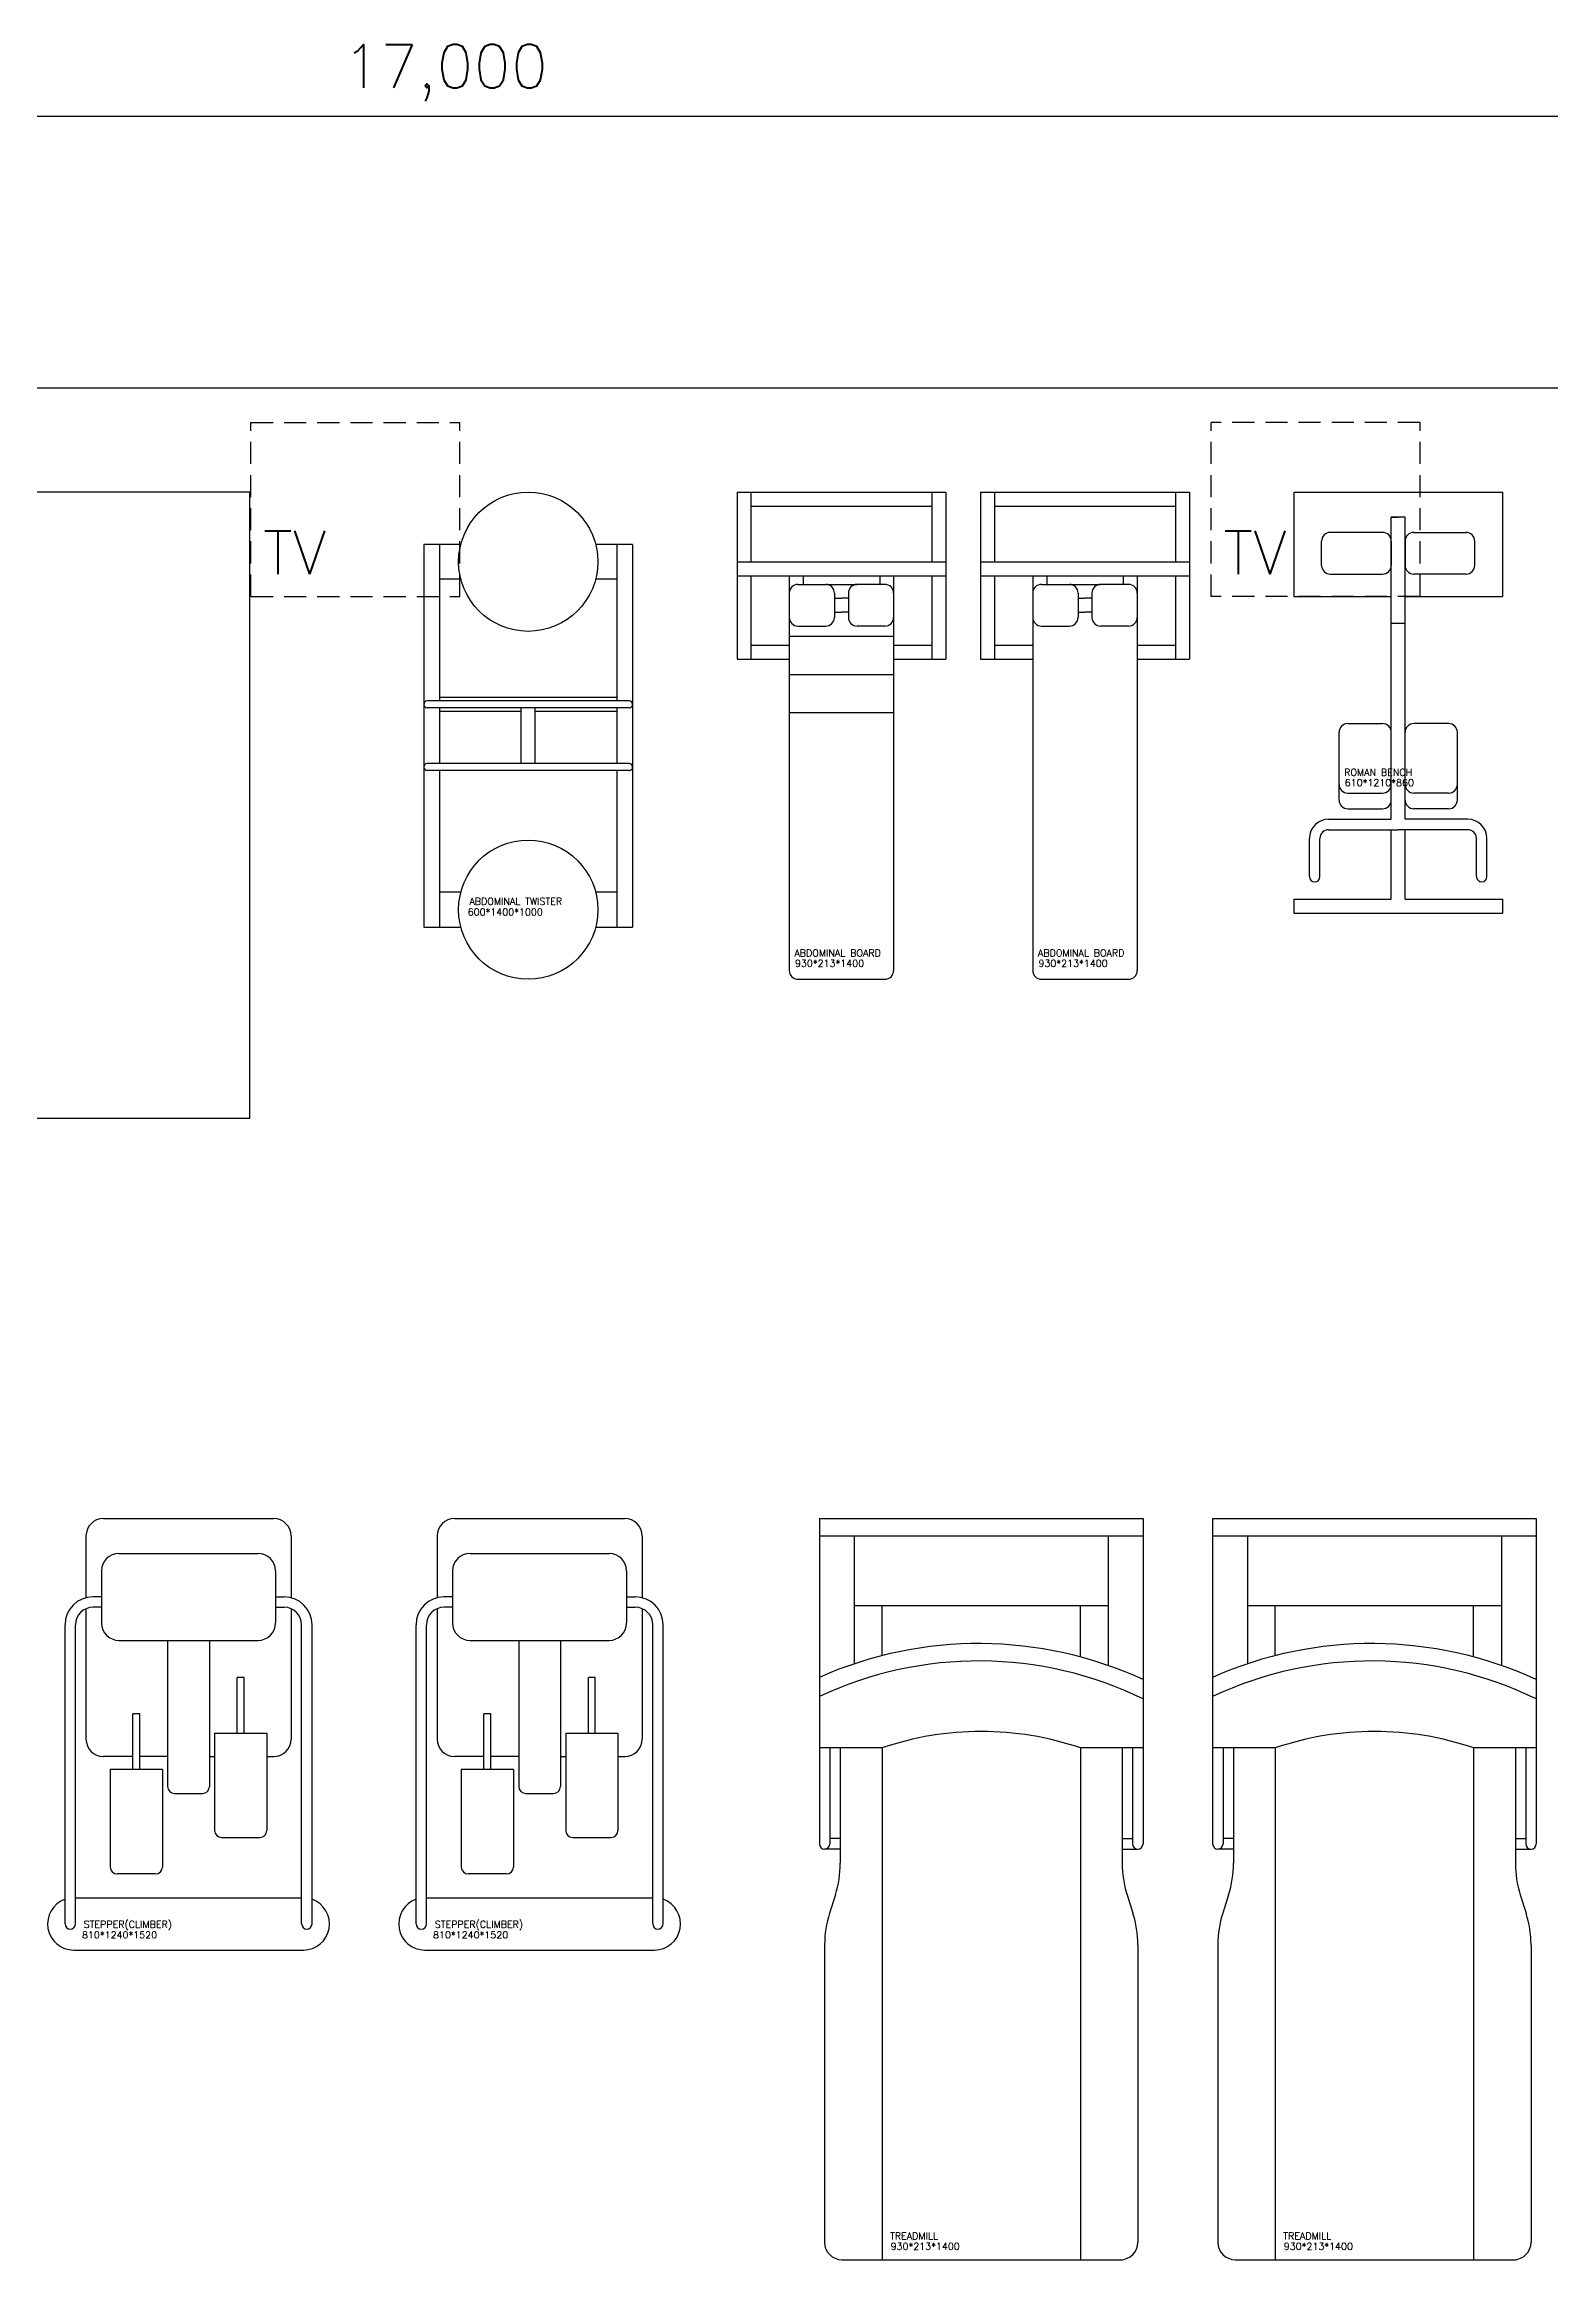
# Model space of a CAD drawing. Extents: x 0 to 37052, y -446 to 27700.
# Drawn here: x 25344 to 29673, y 5024 to 11391 of the extents above; entities that cross this region are included whole.
import ezdxf

# ---------------------------------------------------------------- set-up
doc = ezdxf.new("R2010")
doc.units = 0
doc.header["$LTSCALE"] = 20
doc.header["$MEASUREMENT"] = 0
doc.linetypes.add('HIDDEN2', pattern=[4.7625, 3.175, -1.5875])
doc.layers.get('0').update_dxf_attribs({"linetype": 'CONTINUOUS'})
doc.layers.get('DEFPOINTS').update_dxf_attribs({"linetype": 'CONTINUOUS'})
for name, color, linetype in [('1HIDDEN2', 1, 'HIDDEN2'), ('2CONTINUOUS', 2, 'CONTINUOUS'), ('3CONTINUOUS', 3, 'CONTINUOUS'), ('3TEXT', 3, 'CONTINUOUS'), ('4ele', 4, 'CONTINUOUS')]:
    doc.layers.add(name, color=color, linetype=linetype)
doc.styles.add('K_GEN', font='romans.shx', dxfattribs={"bigfont": 'whgtxt.shx'})
doc.styles.add('WHG', font='romans', dxfattribs={"bigfont": 'whgtxt'})
doc.dimstyles.new('STANDARD_WS', dxfattribs={"dimtxt": 2.5, "dimasz": 2.5, "dimexe": 1.25, "dimexo": 0.625, "dimtad": 1, "dimdec": 4, "dimdsep": 46, "dimtxsty": 'Standard', "dimcen": 2.5, "dimadec": 0, "dimazin": 0, "dimtfac": 1, "dimtdec": 4, "dimtmove": 0, "dimatfit": 3, "dimfxl": 0, "dimtolj": 1, "dimtzin": 0, "dimarcsym": 0})

# ---------------------------------------------------------------- blocks, each defined once
blk = doc.blocks.new('_CIDOTB')
at = {"color": 0, "linetype": 'ByBlock'}
blk.add_line((2, 0), (-1, 0), dxfattribs=at)
blk.add_circle((0, 0), 0.5, dxfattribs=at)
blk = doc.blocks.new('*D4')
at = {"layer": '4ele', "lineweight": -2}
for p, q in [((17997.5, 10808.4), (17997.5, 11234.4)), ((34997.5, 10808.4), (34997.5, 11234.4)), ((18047.5, 11184.4), (34947.5, 11184.4))]:
    blk.add_line(p, q, dxfattribs=at)
at = {"layer": 'DEFPOINTS', "color": 0}
for p in [(34997.5, 11184.4), (17997.5, 10758.4), (34997.5, 10758.4)]:
    blk.add_point(p, dxfattribs=at)
at = {"layer": '4ele', "lineweight": -2, "xscale": 50, "yscale": 50, "zscale": 50, "rotation": 180}
blk.add_blockref('_CIDOTB', (17997.5, 11184.4), dxfattribs=at)
at = {"layer": '4ele', "lineweight": -2, "xscale": 50, "yscale": 50, "zscale": 50}
blk.add_blockref('_CIDOTB', (34997.5, 11184.4), dxfattribs=at)
at = {"layer": '4ele', "insert": (26497.5, 11308.8), "char_height": 125, "attachment_point": 5, "style": 'K_GEN'}
blk.add_mtext('\\A1;17,000', dxfattribs=at)
blk = doc.blocks.new('DIMDOT')
blk.add_line((-2, 0), (2, 0))
blk.add_circle((0, 0), 0.5)

msp = doc.modelspace()

# ---------------------------------------------------------------- linework, layer by layer
at = {"layer": '1HIDDEN2'}
for p, q in [((25938.35, 9803.6), (25938.35, 10303.6)), ((25938.35, 10303.6), (26538.35, 10303.6)), ((26538.35, 9803.6), (26538.35, 10303.6)), ((28697.92, 9803.6), (28697.92, 10303.6)), ((29297.92, 10303.6), (28697.92, 10303.6)), ((29297.92, 9803.6), (29297.92, 10303.6)), ((25938.35, 9803.6), (26538.35, 9803.6)), ((29297.92, 9803.6), (28697.92, 9803.6))]:
    msp.add_line(p, q, dxfattribs=at)
at = {"layer": '2CONTINUOUS', "color": 6}
for p, q in [((25935, 10103.6), (24735, 10103.6)), ((25935, 8303.6), (25935, 10103.6)), ((27335, 10103.6), (27335, 9623.6)), ((27335, 10103.6), (27935, 10103.6)), ((27375, 10103.6), (27375, 9903.6)), ((27375, 10063.6), (27895, 10063.6)), ((27895, 10103.6), (27895, 9903.6)), ((27935, 10103.6), (27935, 9623.6)), ((28035, 10103.6), (28635, 10103.6)), ((28035, 10103.6), (28035, 9623.6)), ((28075, 10103.6), (28075, 9903.6)), ((28075, 10063.6), (28595, 10063.6)), ((28595, 10103.6), (28595, 9903.6)), ((28635, 10103.6), (28635, 9623.6)), ((28935, 10103.6), (28935, 9803.6)), ((28935, 10103.6), (29535, 10103.6)), ((29535, 10103.6), (29535, 9803.6)), ((29255, 10032.03), (29215, 10032.03)), ((29215, 10032.03), (29235, 10032.03)), ((29215, 9163.6), (29215, 10032.03)), ((29255, 9163.6), (29255, 10032.03)), ((26435, 9953.6), (26435, 8853.6)), ((26541.35, 9953.6), (26435, 9953.6)), ((26480, 9953.6), (26480, 9503.6)), ((27035, 9953.6), (26928.65, 9953.6)), ((26990, 9953.6), (26990, 9503.6)), ((27035, 9953.6), (27035, 8853.6)), ((29015, 9892.99), (29015, 9962.99)), ((29190, 9987.99), (29040, 9987.99)), ((29215, 9962.99), (29215, 9892.99)), ((29255, 9962.99), (29255, 9892.99)), ((29280, 9987.99), (29430, 9987.99)), ((29455, 9892.99), (29455, 9962.99)), ((27335, 9903.6), (27935, 9903.6)), ((28035, 9903.6), (28635, 9903.6)), ((26541.35, 9853.6), (26480, 9853.6)), ((26990, 9853.6), (26928.65, 9853.6)), ((27335, 9863.6), (27935, 9863.6)), ((27375, 9863.6), (27375, 9623.6)), ((27485, 9863.6), (27485, 8728.6)), ((27510, 9838.6), (27590, 9838.6)), ((27525, 9863.6), (27525, 9838.6)), ((27590, 9838.6), (27680, 9838.6)), ((27615, 9813.6), (27615, 9743.6)), ((27655, 9813.6), (27655, 9743.6)), ((27760, 9838.6), (27680, 9838.6)), ((27745, 9863.6), (27745, 9838.6)), ((27785, 9863.6), (27785, 8728.6)), ((27895, 9863.6), (27895, 9623.6)), ((28035, 9863.6), (28635, 9863.6)), ((28075, 9863.6), (28075, 9623.6)), ((28185, 9863.6), (28185, 8728.6)), ((28210, 9838.6), (28290, 9838.6)), ((28225, 9863.6), (28225, 9838.6)), ((28290, 9838.6), (28380, 9838.6)), ((28315, 9813.6), (28315, 9743.6)), ((28355, 9813.6), (28355, 9743.6)), ((28460, 9838.6), (28380, 9838.6)), ((28445, 9863.6), (28445, 9838.6)), ((28485, 9863.6), (28485, 8728.6)), ((28595, 9863.6), (28595, 9623.6)), ((29040, 9867.99), (29190, 9867.99)), ((29430, 9867.99), (29280, 9867.99)), ((27615, 9798.6), (27635, 9798.6)), ((27615, 9758.6), (27635, 9758.6)), ((27655, 9798.6), (27635, 9798.6)), ((27655, 9758.6), (27635, 9758.6)), ((28315, 9798.6), (28335, 9798.6)), ((28315, 9758.6), (28335, 9758.6)), ((28355, 9798.6), (28335, 9798.6)), ((28355, 9758.6), (28335, 9758.6)), ((28935, 9803.6), (29215, 9803.6)), ((29255, 9803.6), (29535, 9803.6)), ((27785, 9688.92), (27485, 9688.92)), ((27510, 9718.6), (27590, 9718.6)), ((27760, 9718.6), (27680, 9718.6)), ((28210, 9718.6), (28290, 9718.6)), ((28460, 9718.6), (28380, 9718.6)), ((29215, 9727.19), (29255, 9727.19)), ((27335, 9623.6), (27485, 9623.6)), ((27375, 9663.6), (27485, 9663.6)), ((27785, 9663.6), (27895, 9663.6)), ((27785, 9623.6), (27935, 9623.6)), ((28035, 9623.6), (28185, 9623.6)), ((28075, 9663.6), (28185, 9663.6)), ((28485, 9663.6), (28595, 9663.6)), ((28485, 9623.6), (28635, 9623.6)), ((27785, 9578.92), (27485, 9578.92)), ((27025, 9503.6), (26445, 9503.6)), ((26990, 9513.6), (26480, 9513.6)), ((27025, 9483.6), (26445, 9483.6)), ((26480, 9483.6), (26480, 9323.6)), ((26715, 9473.6), (26480, 9473.6)), ((26715, 9323.6), (26715, 9483.6)), ((26755, 9323.6), (26755, 9483.6)), ((26990, 9473.6), (26755, 9473.6)), ((26990, 9483.6), (26990, 9323.6)), ((27785, 9468.92), (27485, 9468.92)), ((29090, 9438.6), (29190, 9438.6)), ((29380, 9438.6), (29280, 9438.6)), ((29065, 9218.6), (29065, 9413.6)), ((29405, 9218.6), (29405, 9413.6)), ((27025, 9323.6), (26445, 9323.6)), ((27025, 9303.6), (26445, 9303.6)), ((26480, 9303.6), (26480, 8853.6)), ((26990, 9303.6), (26990, 8853.6)), ((29090, 9238.6), (29190, 9238.6)), ((29380, 9238.6), (29280, 9238.6)), ((29090, 9193.6), (29190, 9193.6)), ((29380, 9193.6), (29280, 9193.6)), ((28980, 8998.6), (28980, 9108.6)), ((29010, 8998.6), (29010, 9108.6)), ((29035, 9163.6), (29215, 9163.6)), ((29035, 9133.6), (29235, 9133.6)), ((29215, 8933.6), (29215, 9133.6)), ((29435, 9133.6), (29235, 9133.6)), ((29435, 9163.6), (29255, 9163.6)), ((29255, 8933.6), (29255, 9133.6)), ((29460, 8998.6), (29460, 9108.6)), ((29490, 8998.6), (29490, 9108.6)), ((26541.35, 8953.6), (26480, 8953.6)), ((26990, 8953.6), (26928.65, 8953.6)), ((28935, 8933.6), (29215, 8933.6)), ((28935, 8933.6), (28935, 8893.6)), ((29255, 8933.6), (29535, 8933.6)), ((29535, 8933.6), (29535, 8893.6)), ((26435, 8853.6), (26541.35, 8853.6)), ((26928.65, 8853.6), (27035, 8853.6)), ((28935, 8893.6), (29535, 8893.6)), ((27510, 8703.6), (27760, 8703.6)), ((28210, 8703.6), (28460, 8703.6)), ((25935, 8303.6), (24735, 8303.6)), ((25514.21, 7153.6), (26003.57, 7153.6)), ((26523.13, 7153.6), (27012.49, 7153.6)), ((27571.73, 7153.6), (28501.73, 7153.6)), ((27571.73, 7153.6), (27571.73, 6218.73)), ((28501.73, 7153.6), (28501.73, 6218.73)), ((28701.73, 7153.6), (29631.73, 7153.6)), ((28701.73, 7153.6), (28701.73, 6218.73)), ((29631.73, 7153.6), (29631.73, 6218.73)), ((25464.21, 7103.6), (25464.21, 6926.14)), ((26053.57, 7103.6), (26053.57, 6926.14)), ((26473.13, 7103.6), (26473.13, 6926.14)), ((27062.49, 7103.6), (27062.49, 6926.14)), ((27571.73, 7103.6), (28501.73, 7103.6)), ((27671.73, 7103.6), (27671.73, 6736.11)), ((28401.73, 7103.6), (28401.73, 6731.22)), ((28701.73, 7103.6), (29631.73, 7103.6)), ((28801.73, 7103.6), (28801.73, 6736.11)), ((29531.73, 7103.6), (29531.73, 6731.22)), ((25558.89, 7053.6), (25958.89, 7053.6)), ((26567.81, 7053.6), (26967.81, 7053.6)), ((25508.89, 7003.6), (25508.89, 6853.6)), ((26008.89, 7003.6), (26008.89, 6853.6)), ((26517.81, 7003.6), (26517.81, 6853.6)), ((27017.81, 7003.6), (27017.81, 6853.6)), ((25464.21, 6894.56), (25464.21, 6519.66)), ((25508.89, 6928.6), (25483.89, 6928.6)), ((25508.89, 6898.6), (25483.89, 6898.6)), ((26008.89, 6928.6), (26033.89, 6928.6)), ((26008.89, 6898.6), (26033.89, 6898.6)), ((26053.57, 6894.56), (26053.57, 6519.66)), ((26473.13, 6894.56), (26473.13, 6519.66)), ((26517.81, 6928.6), (26492.81, 6928.6)), ((26517.81, 6898.6), (26492.81, 6898.6)), ((27017.81, 6928.6), (27042.81, 6928.6)), ((27017.81, 6898.6), (27042.81, 6898.6)), ((27062.49, 6894.56), (27062.49, 6519.66)), ((27671.73, 6903.6), (28401.73, 6903.6)), ((27751.73, 6759.62), (27751.73, 6903.6)), ((28321.73, 6755.88), (28321.73, 6903.6)), ((28801.73, 6903.6), (29531.73, 6903.6)), ((28881.73, 6759.62), (28881.73, 6903.6)), ((29451.73, 6755.88), (29451.73, 6903.6)), ((25403.89, 5988.6), (25403.89, 6848.6)), ((25433.89, 5988.6), (25433.89, 6848.6)), ((26083.89, 5988.6), (26083.89, 6848.6)), ((26113.89, 5988.6), (26113.89, 6848.6)), ((26412.81, 5988.6), (26412.81, 6848.6)), ((26442.81, 5988.6), (26442.81, 6848.6)), ((27092.81, 5988.6), (27092.81, 6848.6)), ((27122.81, 5988.6), (27122.81, 6848.6)), ((25558.89, 6803.6), (25958.89, 6803.6)), ((25698.89, 6803.6), (25698.89, 6383.6)), ((25818.89, 6803.6), (25818.89, 6383.6)), ((26567.81, 6803.6), (26967.81, 6803.6)), ((26707.81, 6803.6), (26707.81, 6383.6)), ((26827.81, 6803.6), (26827.81, 6383.6)), ((25898.89, 6537.03), (25898.89, 6697.34)), ((25918.89, 6697.34), (25898.89, 6697.34)), ((25918.89, 6537.03), (25918.89, 6697.34)), ((26907.81, 6537.03), (26907.81, 6697.34)), ((26927.81, 6697.34), (26907.81, 6697.34)), ((26927.81, 6537.03), (26927.81, 6697.34)), ((25598.89, 6432.15), (25598.89, 6592.47)), ((25618.89, 6592.47), (25598.89, 6592.47)), ((25618.89, 6432.15), (25618.89, 6592.47)), ((26607.81, 6432.15), (26607.81, 6592.47)), ((26627.81, 6592.47), (26607.81, 6592.47)), ((26627.81, 6432.15), (26627.81, 6592.47)), ((25833.89, 6537.03), (25833.89, 6257.03)), ((25833.89, 6537.03), (25983.89, 6537.03)), ((25983.89, 6537.03), (25983.89, 6257.03)), ((26842.81, 6537.03), (26992.81, 6537.03)), ((26842.81, 6537.03), (26842.81, 6257.03)), ((26992.81, 6537.03), (26992.81, 6257.03)), ((25598.89, 6469.66), (25514.21, 6469.66)), ((25533.89, 6432.15), (25533.89, 6152.15)), ((25683.89, 6432.15), (25533.89, 6432.15)), ((25698.89, 6469.66), (25618.89, 6469.66)), ((25683.89, 6432.15), (25683.89, 6152.15)), ((25818.89, 6469.66), (25833.89, 6469.66)), ((25983.89, 6469.66), (26003.57, 6469.66)), ((26607.81, 6469.66), (26523.13, 6469.66)), ((26542.81, 6432.15), (26542.81, 6152.15)), ((26692.81, 6432.15), (26542.81, 6432.15)), ((26707.81, 6469.66), (26627.81, 6469.66)), ((26692.81, 6432.15), (26692.81, 6152.15)), ((26827.81, 6469.66), (26842.81, 6469.66)), ((26992.81, 6469.66), (27012.49, 6469.66)), ((27751.73, 6494.34), (27571.73, 6494.34)), ((27601.73, 6494.34), (27601.73, 6218.73)), ((27631.73, 6494.34), (27631.73, 6163.21)), ((27751.73, 6494.34), (27751.73, 5023.6)), ((28321.73, 6494.34), (28321.73, 5023.6)), ((28501.73, 6494.34), (28321.73, 6494.34)), ((28441.73, 6494.34), (28441.73, 6163.21)), ((28471.73, 6494.34), (28471.73, 6218.73)), ((28881.73, 6494.34), (28701.73, 6494.34)), ((28731.73, 6494.34), (28731.73, 6218.73)), ((28761.73, 6494.34), (28761.73, 6163.21)), ((28881.73, 6494.34), (28881.73, 5023.6)), ((29451.73, 6494.34), (29451.73, 5023.6)), ((29631.73, 6494.34), (29451.73, 6494.34)), ((29571.73, 6494.34), (29571.73, 6163.21)), ((29601.73, 6494.34), (29601.73, 6218.73)), ((25718.89, 6363.6), (25798.89, 6363.6)), ((26727.81, 6363.6), (26807.81, 6363.6)), ((25853.89, 6237.03), (25963.89, 6237.03)), ((26862.81, 6237.03), (26972.81, 6237.03)), ((27631.73, 6203.73), (27586.73, 6203.73)), ((27631.73, 6233.73), (27601.73, 6233.73)), ((28441.73, 6233.73), (28471.73, 6233.73)), ((28441.73, 6203.73), (28486.73, 6203.73)), ((28761.73, 6203.73), (28716.73, 6203.73)), ((28761.73, 6233.73), (28731.73, 6233.73)), ((29571.73, 6233.73), (29601.73, 6233.73)), ((29571.73, 6203.73), (29616.73, 6203.73)), ((25663.89, 6132.15), (25553.89, 6132.15)), ((26672.81, 6132.15), (26562.81, 6132.15)), ((25433.89, 6063.6), (26083.89, 6063.6)), ((26442.81, 6063.6), (27092.81, 6063.6)), ((27617.64, 6072.36), (27600.82, 6019.41)), ((28455.82, 6072.36), (28472.64, 6019.41)), ((28747.64, 6072.36), (28730.82, 6019.41)), ((29585.82, 6072.36), (29602.64, 6019.41)), ((27586.73, 5928.56), (27586.73, 5073.6)), ((28486.73, 5928.56), (28486.73, 5073.6)), ((28716.73, 5928.56), (28716.73, 5073.6)), ((29616.73, 5928.56), (29616.73, 5073.6)), ((25428.89, 5913.6), (26088.89, 5913.6)), ((26437.81, 5913.6), (27097.81, 5913.6)), ((27636.73, 5023.6), (28441.73, 5023.6)), ((28766.73, 5023.6), (29571.73, 5023.6))]:
    msp.add_line(p, q, dxfattribs=at)
for centre in [(26735, 9903.6), (26735, 8903.6)]:
    msp.add_circle(centre, 200, dxfattribs=at)
for centre, radius, start, end in [((29040, 9962.99), 25, 90, 180), ((29190, 9962.99), 25, 0, 90), ((29280, 9962.99), 25, 90, 180), ((29430, 9962.99), 25, 0, 90), ((29040, 9892.99), 25, 180, 270), ((29190, 9892.99), 25, 270, 0), ((29280, 9892.99), 25, 180, 270), ((29430, 9892.99), 25, 270, 0), ((27510, 9813.6), 25, 90, 180), ((27590, 9813.6), 25, 0, 90), ((27680, 9813.6), 25, 90, 180), ((27760, 9813.6), 25, 360, 90), ((28210, 9813.6), 25, 90, 180), ((28290, 9813.6), 25, 0, 90), ((28380, 9813.6), 25, 90, 180), ((28460, 9813.6), 25, 360, 90), ((27510, 9743.6), 25, 180, 270), ((27590, 9743.6), 25, 270, 0), ((27680, 9743.6), 25, 180, 270), ((27760, 9743.6), 25, 270, 0), ((28210, 9743.6), 25, 180, 270), ((28290, 9743.6), 25, 270, 0), ((28380, 9743.6), 25, 180, 270), ((28460, 9743.6), 25, 270, 0), ((26445, 9493.6), 10, 90, 270), ((27025, 9493.6), 10, 270, 90), ((29090, 9413.6), 25, 90, 180), ((29190, 9413.6), 25, 360, 90), ((29280, 9413.6), 25, 90, 180), ((29380, 9413.6), 25, 0, 90), ((26445, 9313.6), 10, 90, 270), ((27025, 9313.6), 10, 270, 90), ((29090, 9263.6), 25, 180, 270), ((29190, 9263.6), 25, 270, 0), ((29280, 9263.6), 25, 180, 270), ((29380, 9263.6), 25, 270, 0), ((29090, 9218.6), 25, 180, 270), ((29190, 9218.6), 25, 270, 0), ((29280, 9218.6), 25, 180, 270), ((29380, 9218.6), 25, 270, 0), ((29035, 9108.6), 55, 90, 180), ((29035, 9108.6), 25, 90, 180), ((29435, 9108.6), 55, 0, 90), ((29435, 9108.6), 25, 0, 90), ((28995, 8998.6), 15, 180, 0), ((29475, 8998.6), 15, 180, 0), ((27510, 8728.6), 25, 180, 270), ((27760, 8728.6), 25, 270, 0), ((28210, 8728.6), 25, 180, 270), ((28460, 8728.6), 25, 270, 0), ((25514.21, 7103.6), 50, 90, 180), ((26003.57, 7103.6), 50, 360, 90), ((26523.13, 7103.6), 50, 90, 180), ((27012.49, 7103.6), 50, 360, 90), ((25558.89, 7003.6), 50, 90, 180), ((25958.89, 7003.6), 50, 0, 90), ((26567.81, 7003.6), 50, 90, 180), ((26967.81, 7003.6), 50, 0, 90), ((25483.89, 6848.6), 80, 90, 180), ((25483.89, 6848.6), 50, 90, 180), ((26033.89, 6848.6), 80, 0, 90), ((26033.89, 6848.6), 50, 0, 90), ((26492.81, 6848.6), 80, 90, 180), ((26492.81, 6848.6), 50, 90, 180), ((27042.81, 6848.6), 80, 0, 90), ((27042.81, 6848.6), 50, 0, 90), ((25558.89, 6853.6), 50, 180, 270), ((25958.89, 6853.6), 50, 270, 0), ((26567.81, 6853.6), 50, 180, 270), ((26967.81, 6853.6), 50, 270, 0), ((28029.57, 5666.26), 1128.11, 65.257382, 113.943888), ((29159.57, 5666.26), 1128.11, 65.257382, 113.943888), ((28029.57, 5666.26), 1078.11, 64.026615, 115.129372), ((29159.57, 5666.26), 1078.11, 64.026615, 115.129372), ((25514.21, 6519.66), 50, 180, 270), ((26003.57, 6519.66), 50, 270, 360), ((26523.13, 6519.66), 50, 180, 270), ((27012.49, 6519.66), 50, 270, 360), ((28036.73, 5663.83), 878.05, 71.059712, 108.940288), ((29166.73, 5663.83), 878.05, 71.059712, 108.940288), ((25718.89, 6383.6), 20, 180, 270), ((25798.89, 6383.6), 20, 270, 0), ((26727.81, 6383.6), 20, 180, 270), ((26807.81, 6383.6), 20, 270, 0), ((25853.89, 6257.03), 20, 180, 270), ((25963.89, 6257.03), 20, 270, 0), ((26862.81, 6257.03), 20, 180, 270), ((26972.81, 6257.03), 20, 270, 0), ((27586.73, 6218.73), 15, 180, 0), ((28486.73, 6218.73), 15, 180, 0), ((28716.73, 6218.73), 15, 180, 0), ((29616.73, 6218.73), 15, 180, 0), ((25553.89, 6152.15), 20, 180, 270), ((25663.89, 6152.15), 20, 270, 0), ((26562.81, 6152.15), 20, 180, 270), ((26672.81, 6152.15), 20, 270, 0), ((27331.73, 6163.21), 300, 342.371949, 0), ((28741.73, 6163.21), 300, 180, 197.628051), ((28461.73, 6163.21), 300, 342.371949, 0), ((29871.73, 6163.21), 300, 180, 197.628051), ((25428.89, 5988.6), 75, 109.471221, 270), ((26088.89, 5988.6), 75, 270, 70.528779), ((26437.81, 5988.6), 75, 109.471221, 270), ((27097.81, 5988.6), 75, 270, 70.528779), ((25418.89, 5988.6), 15, 180, 0), ((26098.89, 5988.6), 15, 180, 0), ((26427.81, 5988.6), 15, 180, 0), ((27107.81, 5988.6), 15, 180, 0), ((27886.73, 5928.56), 300, 162.371949, 180), ((28186.73, 5928.56), 300, 0, 17.628051), ((29016.73, 5928.56), 300, 162.371949, 180), ((29316.73, 5928.56), 300, 0, 17.628051), ((27636.73, 5073.6), 50, 180, 270), ((28436.73, 5073.6), 50, 270, 360), ((28766.73, 5073.6), 50, 180, 270), ((29566.73, 5073.6), 50, 270, 360)]:
    msp.add_arc(centre, radius, start, end, dxfattribs=at)
at = {"layer": '3CONTINUOUS'}
msp.add_line((17997.51, 10403.6), (34997.51, 10403.6), dxfattribs=at)

# ---------------------------------------------------------------- texts
at = {"layer": '3TEXT', "color": 3, "linetype": 'Continuous', "style": 'K_GEN'}
for p in [(25972.67, 9867.54), (28732.24, 9867.54)]:
    msp.add_text('TV', height=125, dxfattribs=at).set_placement(p)
at = {"layer": 'DEFPOINTS', "style": 'WHG'}
for s, p in [('ROMAN BENCH', (29079.88, 9288.79)), ('610*1210*860', (29081.41, 9258.79)), ('ABDOMINAL TWISTER', (26565.96, 8917.23)), ('600*1400*1000', (26560.99, 8887.23)), ('ABDOMINAL BOARD', (27499.88, 8769.34)), ('ABDOMINAL BOARD', (28199.88, 8769.34)), ('930*213*1400', (27501.41, 8739.34)), ('930*213*1400', (28201.41, 8739.34)), ('STEPPER(CLIMBER)', (25457.57, 5977.23)), ('STEPPER(CLIMBER)', (26466.49, 5977.23)), ('810*1240*1520', (25452.6, 5947.23)), ('810*1240*1520', (26461.52, 5947.23)), ('TREADMILL', (27774.77, 5082.02)), ('TREADMILL', (28904.77, 5082.02)), ('930*213*1400', (27776.3, 5052.02)), ('930*213*1400', (28906.3, 5052.02))]:
    msp.add_text(s, height=20, dxfattribs=at).set_placement(p)

# ---------------------------------------------------------------- dimensions: what is measured, and where the dimension line sits
at = {"layer": '4ele'}
dim = msp.add_linear_dim(base=(34997.51, 11184.35), p1=(17997.51, 10758.43), p2=(34997.51, 10758.43), angle=360, dimstyle='STANDARD_WS', override={"dimscale": 50, "dimasz": 1, "dimexe": 1, "dimexo": 1, "dimgap": 1, "dimdec": 1, "dimlunit": 6, "dimtxsty": 'K_GEN', "dimblk": 'DIMDOT', "dimblk1": '_CIDOTB', "dimblk2": '_CIDOTB', "dimsah": 1, "dimcen": 1, "dimdle": 1.5, "dimclrd": 256, "dimclre": 256, "dimclrt": 256, "dimtix": 1, "dimtmove": 2, "dimtvp": 1}, dxfattribs=at)
dim.commit()
dim.dimension.update_dxf_attribs({"geometry": '*D4', "text_midpoint": (26497.51, 11308.76)})

doc.saveas('drawing.dxf')
